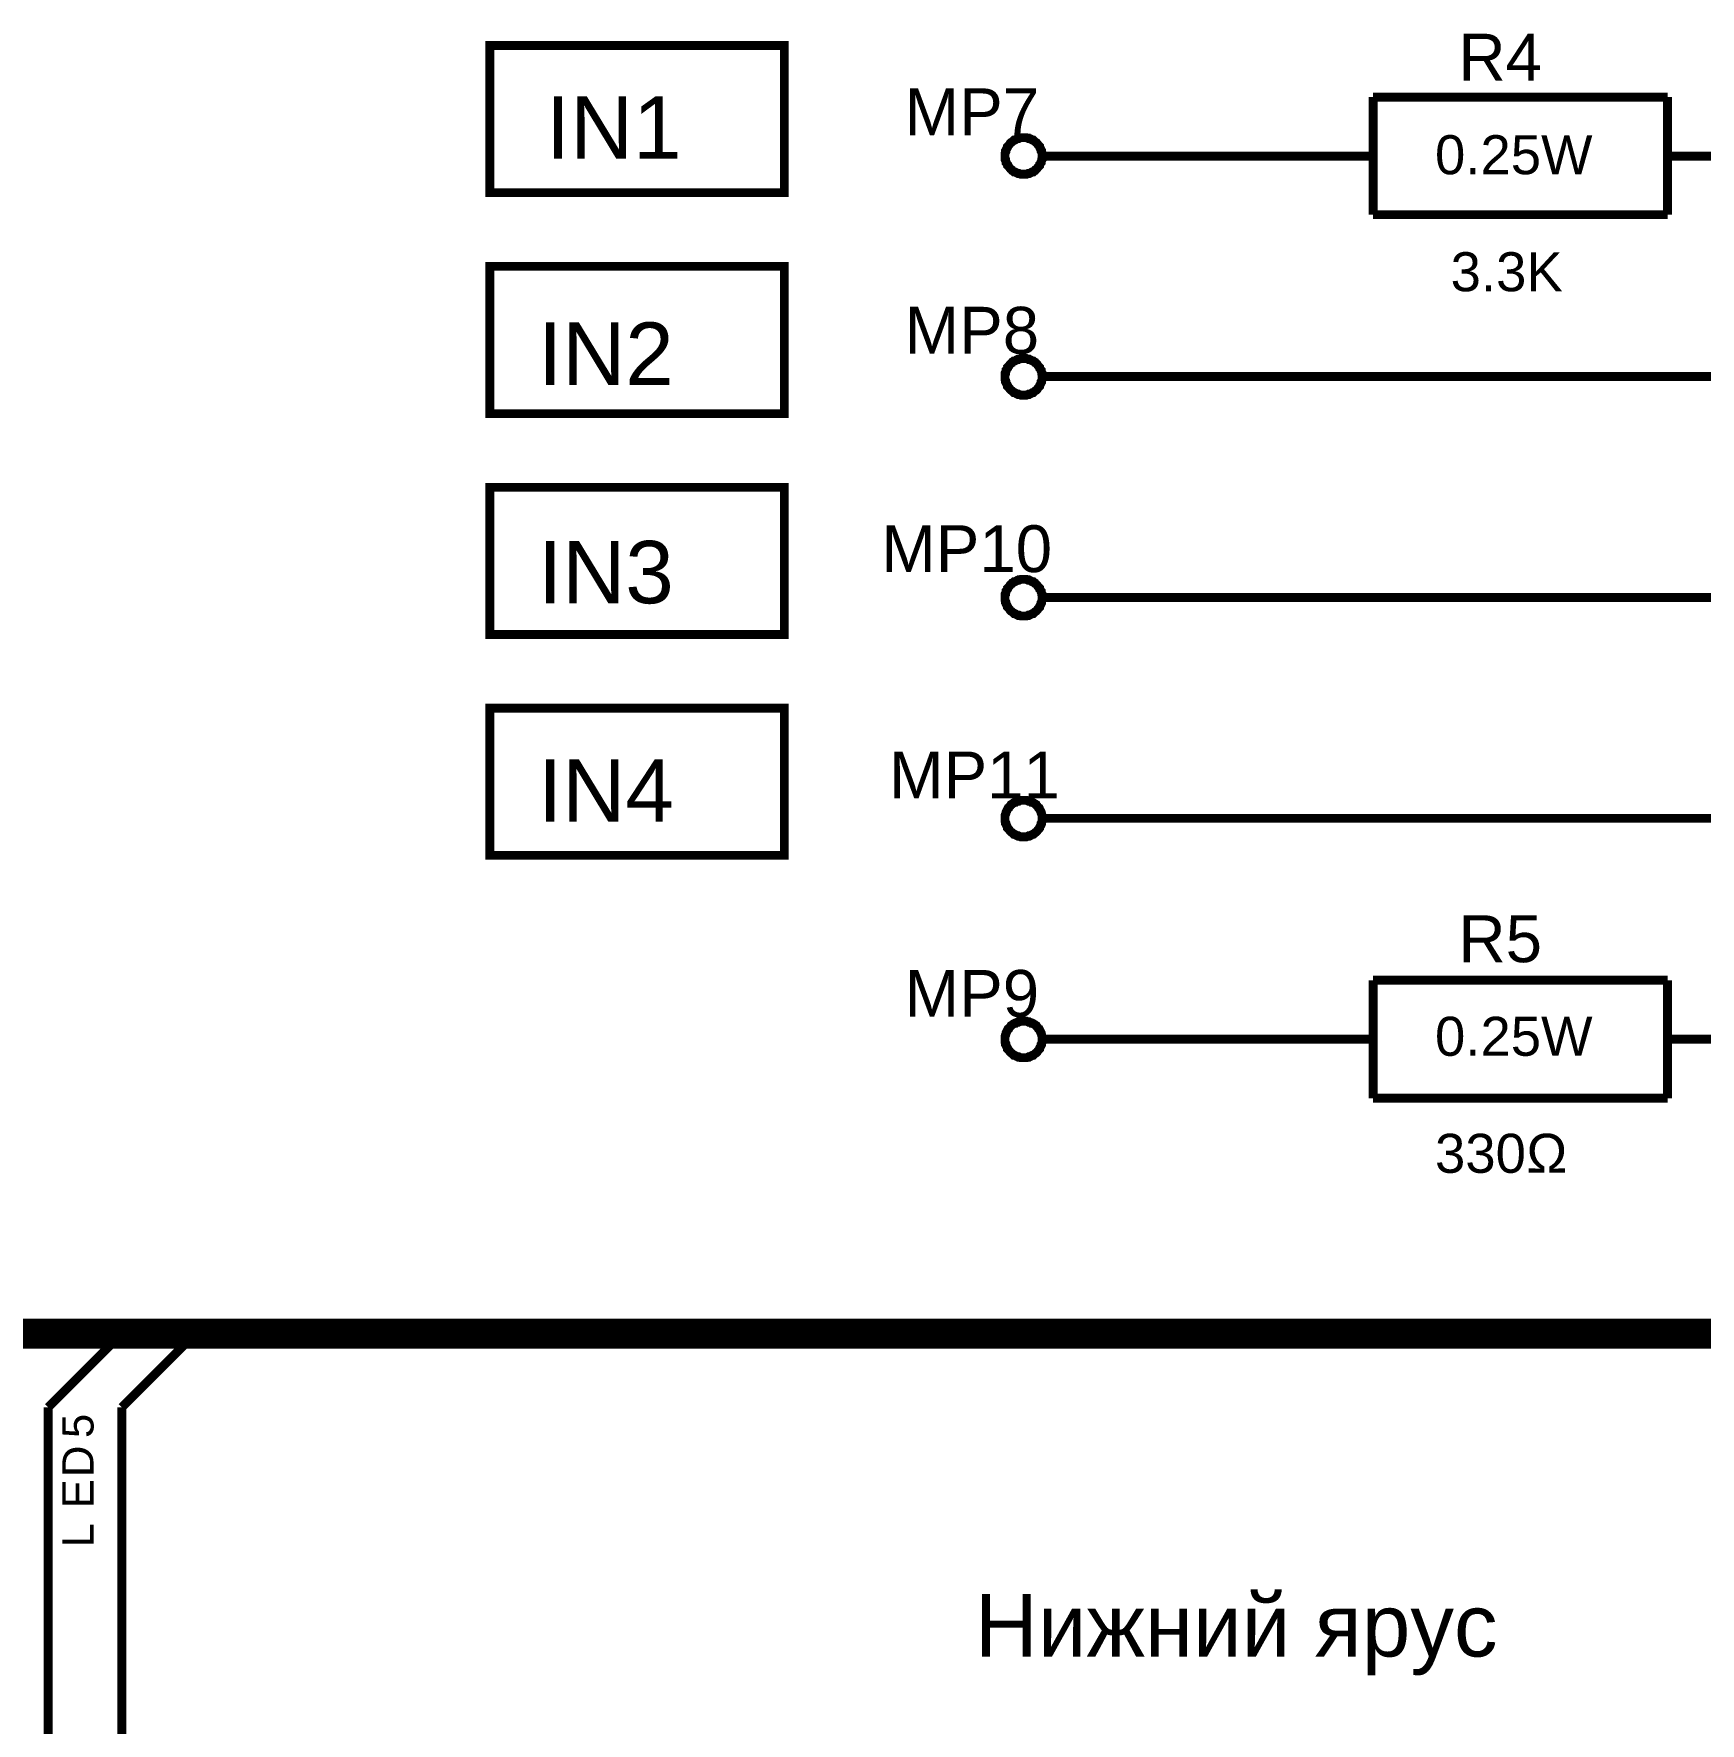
# Model space of a CAD drawing. Header units: millimetres. Extents: x -2024 to 917, y -725 to 13.
# Drawn here: x 456.6 to 513.2, y -549.5 to -492.1 of the extents above; entities that cross this region are included whole.
import ezdxf

# ---------------------------------------------------------------- set-up
doc = ezdxf.new("R2010")
doc.units = ezdxf.units.MM
doc.layers.add('Sheet', color=255, linetype='Continuous')
doc.styles.get("Standard").update_dxf_attribs({"font": 'arial.ttf'})

msp = doc.modelspace()

# ---------------------------------------------------------------- linework, layer by layer
at = {"layer": 'Sheet'}
for points, const_width in [([(472.077, -492.542), (482.074, -492.542), (482.074, -497.543), (472.077, -497.543), (472.077, -492.542)], 0.3), ([(472.077, -492.542), (472.077, -497.543), (482.074, -497.543), (482.074, -492.542), (472.077, -492.542), (472.077, -492.542)], 0.0991), ([(472.077, -500.043), (482.074, -500.043), (482.074, -505.044), (472.077, -505.044), (472.077, -500.043)], 0.3), ([(472.077, -500.043), (472.077, -505.044), (482.074, -505.044), (482.074, -500.043), (472.077, -500.043), (472.077, -500.043)], 0.0991), ([(472.077, -507.545), (482.074, -507.545), (482.074, -512.545), (472.077, -512.545), (472.077, -507.545)], 0.3), ([(472.077, -507.545), (472.077, -512.545), (482.074, -512.545), (482.074, -507.545), (472.077, -507.545), (472.077, -507.545)], 0.0991), ([(472.077, -515.046), (482.074, -515.046), (482.074, -520.047), (472.077, -520.047), (472.077, -515.046)], 0.3), ([(472.077, -515.046), (472.077, -520.047), (482.074, -520.047), (482.074, -515.046), (472.077, -515.046), (472.077, -515.046)], 0.0991)]:
    msp.add_lwpolyline(points, close=True, dxfattribs=dict(at, const_width=const_width))
for points, const_width in [([(502.067, -494.297), (502.067, -498.288)], 0.3), ([(502.067, -494.297), (512.064, -494.297)], 0.3), ([(512.064, -494.297), (512.064, -498.288)], 0.3), ([(489.571, -496.301), (489.571, -496.268), (489.571, -496.235), (489.571, -496.202), (489.588, -496.169), (489.588, -496.135), (489.604, -496.119), (489.604, -496.086), (489.621, -496.053), (489.638, -496.036), (489.654, -496.003), (489.654, -495.97), (489.671, -495.953), (489.704, -495.92), (489.72, -495.904), (489.737, -495.871), (489.753, -495.854), (489.77, -495.837), (489.803, -495.821), (489.82, -495.804), (489.853, -495.771), (489.869, -495.755), (489.902, -495.755), (489.935, -495.738), (489.952, -495.722), (489.985, -495.705), (490.018, -495.705), (490.035, -495.688), (490.068, -495.688), (490.101, -495.672), (490.134, -495.672), (490.167, -495.672), (490.2, -495.672)], 0.3), ([(490.2, -495.672), (490.167, -495.672), (490.134, -495.672), (490.101, -495.672), (490.068, -495.688), (490.035, -495.688), (490.018, -495.705), (489.985, -495.705), (489.952, -495.722), (489.935, -495.738), (489.902, -495.755), (489.869, -495.755), (489.853, -495.771), (489.82, -495.804), (489.803, -495.821), (489.77, -495.837), (489.753, -495.854), (489.737, -495.871), (489.72, -495.904), (489.704, -495.92), (489.671, -495.953), (489.654, -495.97), (489.654, -496.003), (489.638, -496.036), (489.621, -496.053), (489.604, -496.086), (489.604, -496.119), (489.588, -496.135), (489.588, -496.169), (489.571, -496.202), (489.571, -496.235), (489.571, -496.268), (489.571, -496.301)], 0.3), ([(490.2, -495.672), (490.233, -495.672), (490.267, -495.672), (490.3, -495.672), (490.333, -495.688), (490.366, -495.688), (490.382, -495.705), (490.415, -495.705), (490.449, -495.722), (490.465, -495.738), (490.498, -495.755), (490.531, -495.755), (490.548, -495.771), (490.581, -495.804), (490.598, -495.821), (490.631, -495.837), (490.647, -495.854), (490.664, -495.871), (490.68, -495.904), (490.697, -495.92), (490.73, -495.953), (490.746, -495.97), (490.746, -496.003), (490.763, -496.036), (490.78, -496.053), (490.796, -496.086), (490.796, -496.119), (490.813, -496.135), (490.813, -496.169), (490.829, -496.202), (490.829, -496.235), (490.829, -496.268), (490.829, -496.301)], 0.3), ([(490.829, -496.301), (490.829, -496.268), (490.829, -496.235), (490.829, -496.202), (490.813, -496.169), (490.813, -496.135), (490.796, -496.119), (490.796, -496.086), (490.78, -496.053), (490.763, -496.036), (490.746, -496.003), (490.746, -495.97), (490.73, -495.953), (490.697, -495.92), (490.68, -495.904), (490.664, -495.871), (490.647, -495.854), (490.631, -495.837), (490.598, -495.821), (490.581, -495.804), (490.548, -495.771), (490.531, -495.755), (490.498, -495.755), (490.465, -495.738), (490.449, -495.722), (490.415, -495.705), (490.382, -495.705), (490.366, -495.688), (490.333, -495.688), (490.3, -495.672), (490.267, -495.672), (490.233, -495.672), (490.2, -495.672)], 0.3), ([(490.2, -496.914), (490.167, -496.914), (490.134, -496.914), (490.101, -496.914), (490.068, -496.897), (490.035, -496.897), (490.018, -496.881), (489.985, -496.881), (489.952, -496.864), (489.935, -496.848), (489.902, -496.831), (489.869, -496.831), (489.853, -496.814), (489.82, -496.798), (489.803, -496.765), (489.77, -496.748), (489.753, -496.732), (489.737, -496.715), (489.72, -496.682), (489.704, -496.665), (489.671, -496.632), (489.654, -496.616), (489.654, -496.583), (489.638, -496.566), (489.621, -496.533), (489.604, -496.516), (489.604, -496.483), (489.588, -496.45), (489.588, -496.417), (489.571, -496.4), (489.571, -496.367), (489.571, -496.334), (489.571, -496.301)], 0.3), ([(489.571, -496.301), (489.571, -496.301)], 0.3), ([(489.571, -496.301), (489.571, -496.334), (489.571, -496.367), (489.571, -496.4), (489.588, -496.417), (489.588, -496.45), (489.604, -496.483), (489.604, -496.516), (489.621, -496.533), (489.638, -496.566), (489.654, -496.583), (489.654, -496.616), (489.671, -496.632), (489.704, -496.665), (489.72, -496.682), (489.737, -496.715), (489.753, -496.732), (489.77, -496.748), (489.803, -496.765), (489.82, -496.798), (489.853, -496.814), (489.869, -496.831), (489.902, -496.831), (489.935, -496.848), (489.952, -496.864), (489.985, -496.881), (490.018, -496.881), (490.035, -496.897), (490.068, -496.897), (490.101, -496.914), (490.134, -496.914), (490.167, -496.914), (490.2, -496.914)], 0.3), ([(490.829, -496.301), (490.829, -496.334), (490.829, -496.367), (490.829, -496.4), (490.813, -496.417), (490.813, -496.45), (490.796, -496.483), (490.796, -496.516), (490.78, -496.533), (490.763, -496.566), (490.746, -496.583), (490.746, -496.616), (490.73, -496.632), (490.697, -496.665), (490.68, -496.682), (490.664, -496.715), (490.647, -496.732), (490.631, -496.748), (490.598, -496.765), (490.581, -496.798), (490.548, -496.814), (490.531, -496.831), (490.498, -496.831), (490.465, -496.848), (490.449, -496.864), (490.415, -496.881), (490.382, -496.881), (490.366, -496.897), (490.333, -496.897), (490.3, -496.914), (490.267, -496.914), (490.233, -496.914), (490.2, -496.914)], 0.3), ([(490.2, -496.914), (490.233, -496.914), (490.267, -496.914), (490.3, -496.914), (490.333, -496.897), (490.366, -496.897), (490.382, -496.881), (490.415, -496.881), (490.449, -496.864), (490.465, -496.848), (490.498, -496.831), (490.531, -496.831), (490.548, -496.814), (490.581, -496.798), (490.598, -496.765), (490.631, -496.748), (490.647, -496.732), (490.664, -496.715), (490.68, -496.682), (490.697, -496.665), (490.73, -496.632), (490.746, -496.616), (490.746, -496.583), (490.763, -496.566), (490.78, -496.533), (490.796, -496.516), (490.796, -496.483), (490.813, -496.45), (490.813, -496.417), (490.829, -496.4), (490.829, -496.367), (490.829, -496.334), (490.829, -496.301)], 0.3), ([(490.829, -496.301), (492.071, -496.301)], 0.3), ([(490.829, -496.301), (490.829, -496.301), (490.829, -496.301), (490.829, -496.301), (490.829, -496.301), (490.829, -496.301), (490.829, -496.301), (490.829, -496.301), (490.829, -496.301), (490.829, -496.301), (490.829, -496.301), (490.829, -496.301), (490.829, -496.301), (490.829, -496.301), (490.829, -496.301), (490.829, -496.301), (490.829, -496.301), (490.829, -496.301), (490.829, -496.301), (490.829, -496.301), (490.829, -496.301), (490.829, -496.301), (490.829, -496.301), (490.829, -496.301), (490.829, -496.301), (490.829, -496.301), (490.829, -496.301), (490.829, -496.301), (490.829, -496.301), (490.829, -496.301), (490.829, -496.301), (490.829, -496.301), (490.829, -496.301)], 0.3), ([(490.829, -496.301), (490.829, -496.301)], 0.3), ([(492.071, -496.301), (499.568, -496.301)], 0.3), ([(502.067, -496.301), (499.568, -496.301)], 0.3), ([(512.064, -496.301), (514.563, -496.301)], 0.3), ([(502.067, -498.288), (512.064, -498.288)], 0.3), ([(489.571, -503.786), (489.571, -503.753), (489.571, -503.719), (489.571, -503.686), (489.588, -503.67), (489.588, -503.637), (489.604, -503.604), (489.604, -503.57), (489.621, -503.554), (489.638, -503.521), (489.654, -503.504), (489.654, -503.471), (489.671, -503.455), (489.704, -503.421), (489.72, -503.405), (489.737, -503.372), (489.753, -503.355), (489.77, -503.339), (489.803, -503.322), (489.82, -503.289), (489.853, -503.272), (489.869, -503.256), (489.902, -503.256), (489.935, -503.239), (489.952, -503.223), (489.985, -503.206), (490.018, -503.206), (490.035, -503.19), (490.068, -503.19), (490.101, -503.173), (490.134, -503.173), (490.167, -503.173), (490.2, -503.173)], 0.3), ([(490.2, -503.173), (490.167, -503.173), (490.134, -503.173), (490.101, -503.173), (490.068, -503.19), (490.035, -503.19), (490.018, -503.206), (489.985, -503.206), (489.952, -503.223), (489.935, -503.239), (489.902, -503.256), (489.869, -503.256), (489.853, -503.272), (489.82, -503.289), (489.803, -503.322), (489.77, -503.339), (489.753, -503.355), (489.737, -503.372), (489.72, -503.405), (489.704, -503.421), (489.671, -503.455), (489.654, -503.471), (489.654, -503.504), (489.638, -503.521), (489.621, -503.554), (489.604, -503.57), (489.604, -503.604), (489.588, -503.637), (489.588, -503.67), (489.571, -503.686), (489.571, -503.719), (489.571, -503.753), (489.571, -503.786)], 0.3), ([(490.2, -503.173), (490.233, -503.173), (490.267, -503.173), (490.3, -503.173), (490.333, -503.19), (490.366, -503.19), (490.382, -503.206), (490.415, -503.206), (490.449, -503.223), (490.465, -503.239), (490.498, -503.256), (490.531, -503.256), (490.548, -503.272), (490.581, -503.289), (490.598, -503.322), (490.631, -503.339), (490.647, -503.355), (490.664, -503.372), (490.68, -503.405), (490.697, -503.421), (490.73, -503.455), (490.746, -503.471), (490.746, -503.504), (490.763, -503.521), (490.78, -503.554), (490.796, -503.57), (490.796, -503.604), (490.813, -503.637), (490.813, -503.67), (490.829, -503.686), (490.829, -503.719), (490.829, -503.753), (490.829, -503.786)], 0.3), ([(490.829, -503.786), (490.829, -503.753), (490.829, -503.719), (490.829, -503.686), (490.813, -503.67), (490.813, -503.637), (490.796, -503.604), (490.796, -503.57), (490.78, -503.554), (490.763, -503.521), (490.746, -503.504), (490.746, -503.471), (490.73, -503.455), (490.697, -503.421), (490.68, -503.405), (490.664, -503.372), (490.647, -503.355), (490.631, -503.339), (490.598, -503.322), (490.581, -503.289), (490.548, -503.272), (490.531, -503.256), (490.498, -503.256), (490.465, -503.239), (490.449, -503.223), (490.415, -503.206), (490.382, -503.206), (490.366, -503.19), (490.333, -503.19), (490.3, -503.173), (490.267, -503.173), (490.233, -503.173), (490.2, -503.173)], 0.3), ([(490.2, -504.415), (490.167, -504.415), (490.134, -504.415), (490.101, -504.415), (490.068, -504.398), (490.035, -504.398), (490.018, -504.382), (489.985, -504.382), (489.952, -504.365), (489.935, -504.349), (489.902, -504.332), (489.869, -504.332), (489.853, -504.316), (489.82, -504.282), (489.803, -504.266), (489.77, -504.249), (489.753, -504.233), (489.737, -504.216), (489.72, -504.183), (489.704, -504.167), (489.671, -504.133), (489.654, -504.117), (489.654, -504.084), (489.638, -504.051), (489.621, -504.034), (489.604, -504.001), (489.604, -503.968), (489.588, -503.951), (489.588, -503.918), (489.571, -503.885), (489.571, -503.852), (489.571, -503.819), (489.571, -503.786)], 0.3), ([(489.571, -503.786), (489.571, -503.786)], 0.3), ([(489.571, -503.786), (489.571, -503.819), (489.571, -503.852), (489.571, -503.885), (489.588, -503.918), (489.588, -503.951), (489.604, -503.968), (489.604, -504.001), (489.621, -504.034), (489.638, -504.051), (489.654, -504.084), (489.654, -504.117), (489.671, -504.133), (489.704, -504.167), (489.72, -504.183), (489.737, -504.216), (489.753, -504.233), (489.77, -504.249), (489.803, -504.266), (489.82, -504.282), (489.853, -504.316), (489.869, -504.332), (489.902, -504.332), (489.935, -504.349), (489.952, -504.365), (489.985, -504.382), (490.018, -504.382), (490.035, -504.398), (490.068, -504.398), (490.101, -504.415), (490.134, -504.415), (490.167, -504.415), (490.2, -504.415)], 0.3), ([(490.829, -503.786), (490.829, -503.819), (490.829, -503.852), (490.829, -503.885), (490.813, -503.918), (490.813, -503.951), (490.796, -503.968), (490.796, -504.001), (490.78, -504.034), (490.763, -504.051), (490.746, -504.084), (490.746, -504.117), (490.73, -504.133), (490.697, -504.167), (490.68, -504.183), (490.664, -504.216), (490.647, -504.233), (490.631, -504.249), (490.598, -504.266), (490.581, -504.282), (490.548, -504.316), (490.531, -504.332), (490.498, -504.332), (490.465, -504.349), (490.449, -504.365), (490.415, -504.382), (490.382, -504.382), (490.366, -504.398), (490.333, -504.398), (490.3, -504.415), (490.267, -504.415), (490.233, -504.415), (490.2, -504.415)], 0.3), ([(490.2, -504.415), (490.233, -504.415), (490.267, -504.415), (490.3, -504.415), (490.333, -504.398), (490.366, -504.398), (490.382, -504.382), (490.415, -504.382), (490.449, -504.365), (490.465, -504.349), (490.498, -504.332), (490.531, -504.332), (490.548, -504.316), (490.581, -504.282), (490.598, -504.266), (490.631, -504.249), (490.647, -504.233), (490.664, -504.216), (490.68, -504.183), (490.697, -504.167), (490.73, -504.133), (490.746, -504.117), (490.746, -504.084), (490.763, -504.051), (490.78, -504.034), (490.796, -504.001), (490.796, -503.968), (490.813, -503.951), (490.813, -503.918), (490.829, -503.885), (490.829, -503.852), (490.829, -503.819), (490.829, -503.786)], 0.3), ([(490.829, -503.786), (492.071, -503.786)], 0.3), ([(490.829, -503.786), (490.829, -503.786), (490.829, -503.786), (490.829, -503.786), (490.829, -503.786), (490.829, -503.786), (490.829, -503.786), (490.829, -503.786), (490.829, -503.786), (490.829, -503.786), (490.829, -503.786), (490.829, -503.786), (490.829, -503.786), (490.829, -503.786), (490.829, -503.786), (490.829, -503.786), (490.829, -503.786), (490.829, -503.786), (490.829, -503.786), (490.829, -503.786), (490.829, -503.786), (490.829, -503.786), (490.829, -503.786), (490.829, -503.786), (490.829, -503.786), (490.829, -503.786), (490.829, -503.786), (490.829, -503.786), (490.829, -503.786), (490.829, -503.786), (490.829, -503.786), (490.829, -503.786), (490.829, -503.786)], 0.3), ([(490.829, -503.786), (490.829, -503.786)], 0.3), ([(492.071, -503.786), (514.563, -503.786)], 0.3), ([(489.571, -511.287), (489.571, -511.254), (489.571, -511.221), (489.571, -511.188), (489.588, -511.171), (489.588, -511.138), (489.604, -511.105), (489.604, -511.072), (489.621, -511.055), (489.638, -511.022), (489.654, -511.005), (489.654, -510.972), (489.671, -510.956), (489.704, -510.923), (489.72, -510.906), (489.737, -510.873), (489.753, -510.856), (489.77, -510.84), (489.803, -510.823), (489.82, -510.79), (489.853, -510.774), (489.869, -510.757), (489.902, -510.757), (489.935, -510.74), (489.952, -510.724), (489.985, -510.707), (490.018, -510.707), (490.035, -510.691), (490.068, -510.691), (490.101, -510.674), (490.134, -510.674), (490.167, -510.674), (490.2, -510.674)], 0.3), ([(490.2, -510.674), (490.167, -510.674), (490.134, -510.674), (490.101, -510.674), (490.068, -510.691), (490.035, -510.691), (490.018, -510.707), (489.985, -510.707), (489.952, -510.724), (489.935, -510.74), (489.902, -510.757), (489.869, -510.757), (489.853, -510.774), (489.82, -510.79), (489.803, -510.823), (489.77, -510.84), (489.753, -510.856), (489.737, -510.873), (489.72, -510.906), (489.704, -510.923), (489.671, -510.956), (489.654, -510.972), (489.654, -511.005), (489.638, -511.022), (489.621, -511.055), (489.604, -511.072), (489.604, -511.105), (489.588, -511.138), (489.588, -511.171), (489.571, -511.188), (489.571, -511.221), (489.571, -511.254), (489.571, -511.287)], 0.3), ([(490.2, -510.674), (490.233, -510.674), (490.267, -510.674), (490.3, -510.674), (490.333, -510.691), (490.366, -510.691), (490.382, -510.707), (490.415, -510.707), (490.449, -510.724), (490.465, -510.74), (490.498, -510.757), (490.531, -510.757), (490.548, -510.774), (490.581, -510.79), (490.598, -510.823), (490.631, -510.84), (490.647, -510.856), (490.664, -510.873), (490.68, -510.906), (490.697, -510.923), (490.73, -510.956), (490.746, -510.972), (490.746, -511.005), (490.763, -511.022), (490.78, -511.055), (490.796, -511.072), (490.796, -511.105), (490.813, -511.138), (490.813, -511.171), (490.829, -511.188), (490.829, -511.221), (490.829, -511.254), (490.829, -511.287)], 0.3), ([(490.829, -511.287), (490.829, -511.254), (490.829, -511.221), (490.829, -511.188), (490.813, -511.171), (490.813, -511.138), (490.796, -511.105), (490.796, -511.072), (490.78, -511.055), (490.763, -511.022), (490.746, -511.005), (490.746, -510.972), (490.73, -510.956), (490.697, -510.923), (490.68, -510.906), (490.664, -510.873), (490.647, -510.856), (490.631, -510.84), (490.598, -510.823), (490.581, -510.79), (490.548, -510.774), (490.531, -510.757), (490.498, -510.757), (490.465, -510.74), (490.449, -510.724), (490.415, -510.707), (490.382, -510.707), (490.366, -510.691), (490.333, -510.691), (490.3, -510.674), (490.267, -510.674), (490.233, -510.674), (490.2, -510.674)], 0.3), ([(490.2, -511.916), (490.167, -511.916), (490.134, -511.916), (490.101, -511.916), (490.068, -511.9), (490.035, -511.9), (490.018, -511.883), (489.985, -511.883), (489.952, -511.866), (489.935, -511.85), (489.902, -511.833), (489.869, -511.833), (489.853, -511.817), (489.82, -511.784), (489.803, -511.767), (489.77, -511.751), (489.753, -511.734), (489.737, -511.717), (489.72, -511.684), (489.704, -511.668), (489.671, -511.635), (489.654, -511.618), (489.654, -511.585), (489.638, -511.552), (489.621, -511.535), (489.604, -511.502), (489.604, -511.469), (489.588, -511.452), (489.588, -511.419), (489.571, -511.386), (489.571, -511.353), (489.571, -511.32), (489.571, -511.287)], 0.3), ([(489.571, -511.287), (489.571, -511.287)], 0.3), ([(489.571, -511.287), (489.571, -511.32), (489.571, -511.353), (489.571, -511.386), (489.588, -511.419), (489.588, -511.452), (489.604, -511.469), (489.604, -511.502), (489.621, -511.535), (489.638, -511.552), (489.654, -511.585), (489.654, -511.618), (489.671, -511.635), (489.704, -511.668), (489.72, -511.684), (489.737, -511.717), (489.753, -511.734), (489.77, -511.751), (489.803, -511.767), (489.82, -511.784), (489.853, -511.817), (489.869, -511.833), (489.902, -511.833), (489.935, -511.85), (489.952, -511.866), (489.985, -511.883), (490.018, -511.883), (490.035, -511.9), (490.068, -511.9), (490.101, -511.916), (490.134, -511.916), (490.167, -511.916), (490.2, -511.916)], 0.3), ([(490.829, -511.287), (490.829, -511.32), (490.829, -511.353), (490.829, -511.386), (490.813, -511.419), (490.813, -511.452), (490.796, -511.469), (490.796, -511.502), (490.78, -511.535), (490.763, -511.552), (490.746, -511.585), (490.746, -511.618), (490.73, -511.635), (490.697, -511.668), (490.68, -511.684), (490.664, -511.717), (490.647, -511.734), (490.631, -511.751), (490.598, -511.767), (490.581, -511.784), (490.548, -511.817), (490.531, -511.833), (490.498, -511.833), (490.465, -511.85), (490.449, -511.866), (490.415, -511.883), (490.382, -511.883), (490.366, -511.9), (490.333, -511.9), (490.3, -511.916), (490.267, -511.916), (490.233, -511.916), (490.2, -511.916)], 0.3), ([(490.2, -511.916), (490.233, -511.916), (490.267, -511.916), (490.3, -511.916), (490.333, -511.9), (490.366, -511.9), (490.382, -511.883), (490.415, -511.883), (490.449, -511.866), (490.465, -511.85), (490.498, -511.833), (490.531, -511.833), (490.548, -511.817), (490.581, -511.784), (490.598, -511.767), (490.631, -511.751), (490.647, -511.734), (490.664, -511.717), (490.68, -511.684), (490.697, -511.668), (490.73, -511.635), (490.746, -511.618), (490.746, -511.585), (490.763, -511.552), (490.78, -511.535), (490.796, -511.502), (490.796, -511.469), (490.813, -511.452), (490.813, -511.419), (490.829, -511.386), (490.829, -511.353), (490.829, -511.32), (490.829, -511.287)], 0.3), ([(490.829, -511.287), (492.071, -511.287)], 0.3), ([(490.829, -511.287), (490.829, -511.287), (490.829, -511.287), (490.829, -511.287), (490.829, -511.287), (490.829, -511.287), (490.829, -511.287), (490.829, -511.287), (490.829, -511.287), (490.829, -511.287), (490.829, -511.287), (490.829, -511.287), (490.829, -511.287), (490.829, -511.287), (490.829, -511.287), (490.829, -511.287), (490.829, -511.287), (490.829, -511.287), (490.829, -511.287), (490.829, -511.287), (490.829, -511.287), (490.829, -511.287), (490.829, -511.287), (490.829, -511.287), (490.829, -511.287), (490.829, -511.287), (490.829, -511.287), (490.829, -511.287), (490.829, -511.287), (490.829, -511.287), (490.829, -511.287), (490.829, -511.287), (490.829, -511.287)], 0.3), ([(490.829, -511.287), (490.829, -511.287)], 0.3), ([(492.071, -511.287), (532.058, -511.287)], 0.3), ([(489.571, -518.788), (489.571, -518.755), (489.571, -518.722), (489.571, -518.689), (489.588, -518.656), (489.588, -518.639), (489.604, -518.606), (489.604, -518.573), (489.621, -518.54), (489.638, -518.523), (489.654, -518.49), (489.654, -518.473), (489.671, -518.44), (489.704, -518.424), (489.72, -518.391), (489.737, -518.374), (489.753, -518.358), (489.77, -518.324), (489.803, -518.308), (489.82, -518.291), (489.853, -518.275), (489.869, -518.258), (489.902, -518.242), (489.935, -518.242), (489.952, -518.225), (489.985, -518.208), (490.018, -518.208), (490.035, -518.192), (490.068, -518.192), (490.101, -518.175), (490.134, -518.175), (490.167, -518.175), (490.2, -518.175)], 0.3), ([(490.2, -518.175), (490.167, -518.175), (490.134, -518.175), (490.101, -518.175), (490.068, -518.192), (490.035, -518.192), (490.018, -518.208), (489.985, -518.208), (489.952, -518.225), (489.935, -518.242), (489.902, -518.242), (489.869, -518.258), (489.853, -518.275), (489.82, -518.291), (489.803, -518.308), (489.77, -518.324), (489.753, -518.358), (489.737, -518.374), (489.72, -518.391), (489.704, -518.424), (489.671, -518.44), (489.654, -518.473), (489.654, -518.49), (489.638, -518.523), (489.621, -518.54), (489.604, -518.573), (489.604, -518.606), (489.588, -518.639), (489.588, -518.656), (489.571, -518.689), (489.571, -518.722), (489.571, -518.755), (489.571, -518.788)], 0.3), ([(490.2, -518.175), (490.233, -518.175), (490.267, -518.175), (490.3, -518.175), (490.333, -518.192), (490.366, -518.192), (490.382, -518.208), (490.415, -518.208), (490.449, -518.225), (490.465, -518.242), (490.498, -518.242), (490.531, -518.258), (490.548, -518.275), (490.581, -518.291), (490.598, -518.308), (490.631, -518.324), (490.647, -518.358), (490.664, -518.374), (490.68, -518.391), (490.697, -518.424), (490.73, -518.44), (490.746, -518.473), (490.746, -518.49), (490.763, -518.523), (490.78, -518.54), (490.796, -518.573), (490.796, -518.606), (490.813, -518.639), (490.813, -518.656), (490.829, -518.689), (490.829, -518.722), (490.829, -518.755), (490.829, -518.788)], 0.3), ([(490.829, -518.788), (490.829, -518.755), (490.829, -518.722), (490.829, -518.689), (490.813, -518.656), (490.813, -518.639), (490.796, -518.606), (490.796, -518.573), (490.78, -518.54), (490.763, -518.523), (490.746, -518.49), (490.746, -518.473), (490.73, -518.44), (490.697, -518.424), (490.68, -518.391), (490.664, -518.374), (490.647, -518.358), (490.631, -518.324), (490.598, -518.308), (490.581, -518.291), (490.548, -518.275), (490.531, -518.258), (490.498, -518.242), (490.465, -518.242), (490.449, -518.225), (490.415, -518.208), (490.382, -518.208), (490.366, -518.192), (490.333, -518.192), (490.3, -518.175), (490.267, -518.175), (490.233, -518.175), (490.2, -518.175)], 0.3), ([(490.2, -519.417), (490.167, -519.417), (490.134, -519.417), (490.101, -519.417), (490.068, -519.401), (490.035, -519.401), (490.018, -519.384), (489.985, -519.384), (489.952, -519.368), (489.935, -519.351), (489.902, -519.334), (489.869, -519.334), (489.853, -519.318), (489.82, -519.285), (489.803, -519.268), (489.77, -519.252), (489.753, -519.235), (489.737, -519.219), (489.72, -519.185), (489.704, -519.169), (489.671, -519.136), (489.654, -519.119), (489.654, -519.086), (489.638, -519.053), (489.621, -519.036), (489.604, -519.003), (489.604, -518.97), (489.588, -518.954), (489.588, -518.921), (489.571, -518.887), (489.571, -518.854), (489.571, -518.821), (489.571, -518.788)], 0.3), ([(489.571, -518.788), (489.571, -518.788)], 0.3), ([(489.571, -518.788), (489.571, -518.821), (489.571, -518.854), (489.571, -518.887), (489.588, -518.921), (489.588, -518.954), (489.604, -518.97), (489.604, -519.003), (489.621, -519.036), (489.638, -519.053), (489.654, -519.086), (489.654, -519.119), (489.671, -519.136), (489.704, -519.169), (489.72, -519.185), (489.737, -519.219), (489.753, -519.235), (489.77, -519.252), (489.803, -519.268), (489.82, -519.285), (489.853, -519.318), (489.869, -519.334), (489.902, -519.334), (489.935, -519.351), (489.952, -519.368), (489.985, -519.384), (490.018, -519.384), (490.035, -519.401), (490.068, -519.401), (490.101, -519.417), (490.134, -519.417), (490.167, -519.417), (490.2, -519.417)], 0.3), ([(490.829, -518.788), (490.829, -518.821), (490.829, -518.854), (490.829, -518.887), (490.813, -518.921), (490.813, -518.954), (490.796, -518.97), (490.796, -519.003), (490.78, -519.036), (490.763, -519.053), (490.746, -519.086), (490.746, -519.119), (490.73, -519.136), (490.697, -519.169), (490.68, -519.185), (490.664, -519.219), (490.647, -519.235), (490.631, -519.252), (490.598, -519.268), (490.581, -519.285), (490.548, -519.318), (490.531, -519.334), (490.498, -519.334), (490.465, -519.351), (490.449, -519.368), (490.415, -519.384), (490.382, -519.384), (490.366, -519.401), (490.333, -519.401), (490.3, -519.417), (490.267, -519.417), (490.233, -519.417), (490.2, -519.417)], 0.3), ([(490.2, -519.417), (490.233, -519.417), (490.267, -519.417), (490.3, -519.417), (490.333, -519.401), (490.366, -519.401), (490.382, -519.384), (490.415, -519.384), (490.449, -519.368), (490.465, -519.351), (490.498, -519.334), (490.531, -519.334), (490.548, -519.318), (490.581, -519.285), (490.598, -519.268), (490.631, -519.252), (490.647, -519.235), (490.664, -519.219), (490.68, -519.185), (490.697, -519.169), (490.73, -519.136), (490.746, -519.119), (490.746, -519.086), (490.763, -519.053), (490.78, -519.036), (490.796, -519.003), (490.796, -518.97), (490.813, -518.954), (490.813, -518.921), (490.829, -518.887), (490.829, -518.854), (490.829, -518.821), (490.829, -518.788)], 0.3), ([(490.829, -518.788), (492.071, -518.788)], 0.3), ([(490.829, -518.788), (490.829, -518.788), (490.829, -518.788), (490.829, -518.788), (490.829, -518.788), (490.829, -518.788), (490.829, -518.788), (490.829, -518.788), (490.829, -518.788), (490.829, -518.788), (490.829, -518.788), (490.829, -518.788), (490.829, -518.788), (490.829, -518.788), (490.829, -518.788), (490.829, -518.788), (490.829, -518.788), (490.829, -518.788), (490.829, -518.788), (490.829, -518.788), (490.829, -518.788), (490.829, -518.788), (490.829, -518.788), (490.829, -518.788), (490.829, -518.788), (490.829, -518.788), (490.829, -518.788), (490.829, -518.788), (490.829, -518.788), (490.829, -518.788), (490.829, -518.788), (490.829, -518.788), (490.829, -518.788)], 0.3), ([(490.829, -518.788), (490.829, -518.788)], 0.3), ([(492.071, -518.788), (549.536, -518.788)], 0.3), ([(502.067, -524.286), (502.067, -528.293)], 0.3), ([(502.067, -524.286), (512.064, -524.286)], 0.3), ([(512.064, -524.286), (512.064, -528.293)], 0.3), ([(489.571, -526.289), (489.571, -526.256), (489.571, -526.223), (489.571, -526.19), (489.588, -526.157), (489.588, -526.14), (489.604, -526.107), (489.604, -526.074), (489.621, -526.041), (489.638, -526.024), (489.654, -525.991), (489.654, -525.975), (489.671, -525.941), (489.704, -525.925), (489.72, -525.892), (489.737, -525.875), (489.753, -525.859), (489.77, -525.826), (489.803, -525.809), (489.82, -525.792), (489.853, -525.776), (489.869, -525.759), (489.902, -525.743), (489.935, -525.743), (489.952, -525.726), (489.985, -525.71), (490.018, -525.71), (490.035, -525.693), (490.068, -525.693), (490.101, -525.677), (490.134, -525.677), (490.167, -525.677), (490.2, -525.677)], 0.3), ([(490.2, -525.677), (490.167, -525.677), (490.134, -525.677), (490.101, -525.677), (490.068, -525.693), (490.035, -525.693), (490.018, -525.71), (489.985, -525.71), (489.952, -525.726), (489.935, -525.743), (489.902, -525.743), (489.869, -525.759), (489.853, -525.776), (489.82, -525.792), (489.803, -525.809), (489.77, -525.826), (489.753, -525.859), (489.737, -525.875), (489.72, -525.892), (489.704, -525.925), (489.671, -525.941), (489.654, -525.975), (489.654, -525.991), (489.638, -526.024), (489.621, -526.041), (489.604, -526.074), (489.604, -526.107), (489.588, -526.14), (489.588, -526.157), (489.571, -526.19), (489.571, -526.223), (489.571, -526.256), (489.571, -526.289)], 0.3), ([(490.2, -525.677), (490.233, -525.677), (490.267, -525.677), (490.3, -525.677), (490.333, -525.693), (490.366, -525.693), (490.382, -525.71), (490.415, -525.71), (490.449, -525.726), (490.465, -525.743), (490.498, -525.743), (490.531, -525.759), (490.548, -525.776), (490.581, -525.792), (490.598, -525.809), (490.631, -525.826), (490.647, -525.859), (490.664, -525.875), (490.68, -525.892), (490.697, -525.925), (490.73, -525.941), (490.746, -525.975), (490.746, -525.991), (490.763, -526.024), (490.78, -526.041), (490.796, -526.074), (490.796, -526.107), (490.813, -526.14), (490.813, -526.157), (490.829, -526.19), (490.829, -526.223), (490.829, -526.256), (490.829, -526.289)], 0.3), ([(490.829, -526.289), (490.829, -526.256), (490.829, -526.223), (490.829, -526.19), (490.813, -526.157), (490.813, -526.14), (490.796, -526.107), (490.796, -526.074), (490.78, -526.041), (490.763, -526.024), (490.746, -525.991), (490.746, -525.975), (490.73, -525.941), (490.697, -525.925), (490.68, -525.892), (490.664, -525.875), (490.647, -525.859), (490.631, -525.826), (490.598, -525.809), (490.581, -525.792), (490.548, -525.776), (490.531, -525.759), (490.498, -525.743), (490.465, -525.743), (490.449, -525.726), (490.415, -525.71), (490.382, -525.71), (490.366, -525.693), (490.333, -525.693), (490.3, -525.677), (490.267, -525.677), (490.233, -525.677), (490.2, -525.677)], 0.3), ([(490.2, -526.918), (490.167, -526.918), (490.134, -526.918), (490.101, -526.918), (490.068, -526.902), (490.035, -526.902), (490.018, -526.885), (489.985, -526.885), (489.952, -526.869), (489.935, -526.852), (489.902, -526.836), (489.869, -526.836), (489.853, -526.819), (489.82, -526.786), (489.803, -526.769), (489.77, -526.753), (489.753, -526.736), (489.737, -526.72), (489.72, -526.687), (489.704, -526.67), (489.671, -526.637), (489.654, -526.62), (489.654, -526.587), (489.638, -526.554), (489.621, -526.538), (489.604, -526.504), (489.604, -526.471), (489.588, -526.455), (489.588, -526.422), (489.571, -526.389), (489.571, -526.355), (489.571, -526.322), (489.571, -526.289)], 0.3), ([(489.571, -526.289), (489.571, -526.289)], 0.3), ([(489.571, -526.289), (489.571, -526.322), (489.571, -526.355), (489.571, -526.389), (489.588, -526.422), (489.588, -526.455), (489.604, -526.471), (489.604, -526.504), (489.621, -526.538), (489.638, -526.554), (489.654, -526.587), (489.654, -526.62), (489.671, -526.637), (489.704, -526.67), (489.72, -526.687), (489.737, -526.72), (489.753, -526.736), (489.77, -526.753), (489.803, -526.769), (489.82, -526.786), (489.853, -526.819), (489.869, -526.836), (489.902, -526.836), (489.935, -526.852), (489.952, -526.869), (489.985, -526.885), (490.018, -526.885), (490.035, -526.902), (490.068, -526.902), (490.101, -526.918), (490.134, -526.918), (490.167, -526.918), (490.2, -526.918)], 0.3), ([(490.829, -526.289), (490.829, -526.322), (490.829, -526.355), (490.829, -526.389), (490.813, -526.422), (490.813, -526.455), (490.796, -526.471), (490.796, -526.504), (490.78, -526.538), (490.763, -526.554), (490.746, -526.587), (490.746, -526.62), (490.73, -526.637), (490.697, -526.67), (490.68, -526.687), (490.664, -526.72), (490.647, -526.736), (490.631, -526.753), (490.598, -526.769), (490.581, -526.786), (490.548, -526.819), (490.531, -526.836), (490.498, -526.836), (490.465, -526.852), (490.449, -526.869), (490.415, -526.885), (490.382, -526.885), (490.366, -526.902), (490.333, -526.902), (490.3, -526.918), (490.267, -526.918), (490.233, -526.918), (490.2, -526.918)], 0.3), ([(490.2, -526.918), (490.233, -526.918), (490.267, -526.918), (490.3, -526.918), (490.333, -526.902), (490.366, -526.902), (490.382, -526.885), (490.415, -526.885), (490.449, -526.869), (490.465, -526.852), (490.498, -526.836), (490.531, -526.836), (490.548, -526.819), (490.581, -526.786), (490.598, -526.769), (490.631, -526.753), (490.647, -526.736), (490.664, -526.72), (490.68, -526.687), (490.697, -526.67), (490.73, -526.637), (490.746, -526.62), (490.746, -526.587), (490.763, -526.554), (490.78, -526.538), (490.796, -526.504), (490.796, -526.471), (490.813, -526.455), (490.813, -526.422), (490.829, -526.389), (490.829, -526.355), (490.829, -526.322), (490.829, -526.289)], 0.3), ([(490.829, -526.289), (492.071, -526.289)], 0.3), ([(490.829, -526.289), (490.829, -526.289), (490.829, -526.289), (490.829, -526.289), (490.829, -526.289), (490.829, -526.289), (490.829, -526.289), (490.829, -526.289), (490.829, -526.289), (490.829, -526.289), (490.829, -526.289), (490.829, -526.289), (490.829, -526.289), (490.829, -526.289), (490.829, -526.289), (490.829, -526.289), (490.829, -526.289), (490.829, -526.289), (490.829, -526.289), (490.829, -526.289), (490.829, -526.289), (490.829, -526.289), (490.829, -526.289), (490.829, -526.289), (490.829, -526.289), (490.829, -526.289), (490.829, -526.289), (490.829, -526.289), (490.829, -526.289), (490.829, -526.289), (490.829, -526.289), (490.829, -526.289), (490.829, -526.289)], 0.3), ([(490.829, -526.289), (490.829, -526.289)], 0.3), ([(492.071, -526.289), (499.568, -526.289)], 0.3), ([(502.067, -526.289), (499.568, -526.289)], 0.3), ([(512.064, -526.289), (514.563, -526.289)], 0.3), ([(502.067, -528.293), (512.064, -528.293)], 0.3), ([(599.52, -598.801), (599.52, -536.291), (264.675, -536.291)], 1.016), ([(457.082, -538.791), (459.581, -536.291)], 0.3), ([(459.581, -538.791), (462.08, -536.291)], 0.3), ([(467.078, -638.79), (457.082, -638.79), (457.082, -538.791)], 0.3), ([(467.078, -581.298), (459.581, -581.298), (459.581, -538.791)], 0.3)]:
    msp.add_lwpolyline(points, dxfattribs=dict(at, const_width=const_width))

# ---------------------------------------------------------------- texts
for s, height, p in [('R4', 1.5897, (504.964, -493.734)), ('IN1', 2.1195, (473.98, -496.384)), ('MP7', 1.5897, (486.162, -495.589)), ('0.25W', 1.3247, (504.169, -496.914)), ('3.3K', 1.3247, (504.699, -500.888)), ('MP8', 1.5897, (486.162, -503.007)), ('IN2', 2.1195, (473.715, -504.067)), ('MP10', 1.5897, (485.367, -510.426)), ('IN3', 2.1195, (473.715, -511.486)), ('IN4', 2.1195, (473.715, -518.904)), ('MP11', 1.5897, (485.632, -518.109)), ('R5', 1.5897, (504.964, -523.673)), ('MP9', 1.5897, (486.162, -525.528)), ('0.25W', 1.3247, (504.169, -526.852)), ('330Ω', 1.3247, (504.169, -530.826)), ('Нижний ярус', 2.11954, (488.545, -547.253))]:
    msp.add_text(s, height=height, dxfattribs=at).set_placement(p)
at = {"layer": 'Sheet', "color": 2}
for s, p in [('5', (458.621, -539.834)), ('D', (458.621, -541.159)), ('E', (458.621, -542.219)), ('L', (458.621, -543.544))]:
    msp.add_text(s, height=1.06, rotation=90, dxfattribs=at).set_placement(p)

doc.saveas('drawing.dxf')
